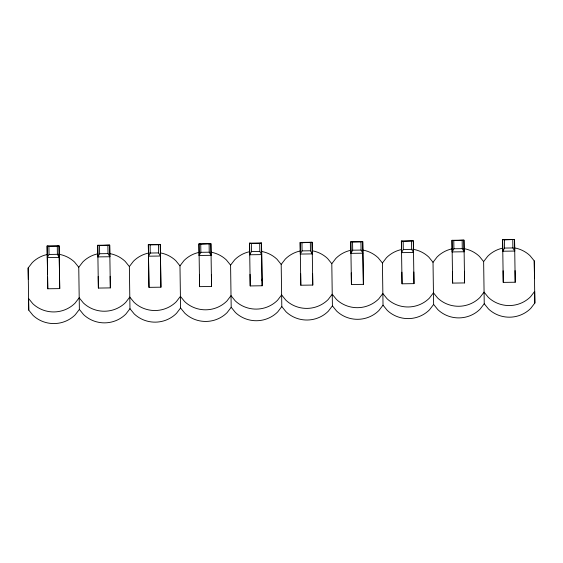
<?xml version="1.0" encoding="UTF-8"?>
<svg xmlns="http://www.w3.org/2000/svg" width="563" height="563" viewBox="0 0 563 563"><rect width="100%" height="100%" fill="white"/><g stroke="black" fill="none" stroke-linecap="round" stroke-linejoin="round"><path stroke-width="0.84" d="M47.566 274.547L47.116 245.982L48.918 246.305L49.03 254.448L47.278 257.608L47.771 288.77L59.727 288.608L59.073 245.82L47.116 245.982L47.278 257.608L59.235 257.439L59.727 288.608M97.892 256.897L99.637 253.737L99.524 245.595L97.73 245.278L97.892 256.897L109.848 256.735L109.686 245.109L97.73 245.278L98.377 288.066L110.334 287.897L110.172 276.271M148.991 287.355L148.336 244.567L150.131 244.891L150.244 253.026L148.498 256.193L148.991 287.355L160.941 287.186L160.293 244.398L148.336 244.567L148.498 256.193L160.455 256.024L160.941 287.186M199.112 255.482L200.857 252.315L200.745 244.18L198.95 243.856L199.112 255.482L211.062 255.313L210.9 243.688L198.95 243.856L199.598 286.644L211.554 286.476L211.392 274.85M249.719 254.772L251.464 251.605L251.351 243.469L249.557 243.146L249.719 254.772L261.675 254.603L262.161 285.765L250.204 285.934L249.557 243.146L261.514 242.977L262.161 285.765M300.325 254.061L302.078 250.901L301.958 242.759L300.163 242.435L300.325 254.061L312.282 253.899L312.12 242.273L300.163 242.435L300.818 285.23L312.775 285.061L312.613 273.435M350.939 253.357L352.684 250.19L352.572 242.055L350.777 241.731L350.939 253.357L362.889 253.188L363.381 284.35L351.425 284.519L350.777 241.731L362.727 241.562L363.381 284.35M401.546 252.646L403.291 249.479L403.178 241.344L401.384 241.02L401.546 252.646L413.502 252.477L413.341 240.851L401.384 241.02L402.038 283.808L413.988 283.639L413.826 272.013M452.152 251.935L453.905 248.769L453.792 240.633L451.99 240.31L452.152 251.935L464.109 251.767L463.947 240.141L451.99 240.31L452.645 283.098L464.602 282.929L464.44 271.31M502.766 251.225L504.511 248.065L504.399 239.922L502.604 239.599L502.766 251.225L514.716 251.056L514.554 239.437L502.604 239.599L503.252 282.387L515.208 282.225L515.046 270.599M97.828 253.793A29.888 29.065 -0.9 0 0 82.86 261.915L78.757 267.256L79.369 309.411L75.266 314.759A29.888 29.065 -0.9 0 1 32.999 315.35L28.755 310.122L28.15 267.967L32.246 262.625A29.888 29.065 -0.9 0 1 47.222 254.504M199.9 252.203A29.888 29.065 -0.9 0 0 184.073 260.493L179.977 265.842L180.582 307.996L176.486 313.338A29.888 29.065 -0.9 0 1 134.219 313.929L129.976 308.707L129.793 297.074L129.37 266.545L133.466 261.204A29.888 29.065 -0.9 0 1 149.294 252.914M129.976 308.707L125.88 314.048A29.888 29.065 -0.9 0 1 83.613 314.64L79.369 309.411M300.262 250.957A29.888 29.065 -0.9 0 0 285.293 259.079L281.197 264.42L281.803 306.575L277.707 311.923A29.888 29.065 -0.9 0 1 235.44 312.514L231.196 307.285L231.013 295.659L230.584 265.131L234.687 259.789A29.888 29.065 -0.9 0 1 249.655 251.668M231.196 307.285L227.1 312.627A29.888 29.065 -0.9 0 1 184.833 313.225L180.582 307.996M401.482 249.536A29.888 29.065 -0.9 0 0 386.514 257.657L382.418 263.005L383.023 305.16L378.927 310.502A29.888 29.065 -0.9 0 1 336.66 311.093L332.416 305.871L332.233 294.238L331.804 263.709L335.9 258.368A29.888 29.065 -0.9 0 1 350.876 250.246M332.416 305.871L328.313 311.212A29.888 29.065 -0.9 0 1 286.046 311.803L281.803 306.575M502.703 248.121A29.888 29.065 -0.9 0 0 487.734 256.242L483.631 261.584L484.243 303.738L480.14 309.087A29.888 29.065 -0.9 0 1 437.873 309.678L433.63 304.449L433.447 292.823L433.024 262.295L437.12 256.946A29.888 29.065 -0.9 0 1 452.096 248.825M433.63 304.449L429.534 309.791A29.888 29.065 -0.9 0 1 387.267 310.389L383.023 305.16M513.949 247.804A29.888 29.065 -0.9 0 1 530.001 255.651L534.245 260.873L534.85 303.035L530.754 308.376A29.888 29.065 -0.9 0 1 488.487 308.967L484.243 303.738M57.285 246.193L59.073 245.82L59.235 257.439L57.398 254.328L57.285 246.193L48.918 246.305M99.524 245.595L109.686 245.109L110.334 287.897M158.499 244.771L160.293 244.398L160.455 256.024L158.618 252.907L158.499 244.771L150.131 244.891M200.745 244.18L210.9 243.688L211.554 286.476M259.719 243.357L261.514 242.977L261.675 254.603L259.832 251.492L259.719 243.357L251.351 243.469M301.958 242.759L312.12 242.273L312.775 285.061M360.939 241.935L362.727 241.562L362.889 253.188L361.052 250.071L360.939 241.935L352.572 242.055M403.178 241.344L413.341 240.851L413.988 283.639M453.792 240.633L463.947 240.141L464.602 282.929M504.399 239.922L514.554 239.437L515.208 282.225M49.03 254.448L57.398 254.328M99.637 253.737L108.005 253.617L109.848 256.735M150.244 253.026L158.618 252.907M200.857 252.315L209.225 252.203L211.062 255.313M251.464 251.605L259.832 251.492M302.078 250.901L310.445 250.781L312.282 253.899M352.684 250.19L361.052 250.071M403.291 249.479L411.659 249.36L413.502 252.477M453.905 248.769L462.272 248.656L464.109 251.767M504.511 248.065L512.879 247.945L514.716 251.056M483.631 261.584L479.387 256.355A29.888 29.065 -0.9 0 0 463.342 248.508M433.024 262.295L428.781 257.066A29.888 29.065 -0.9 0 0 412.728 249.219M382.418 263.005L378.167 257.777A29.888 29.065 -0.9 0 0 362.98 250.078M331.804 263.709L327.56 258.487A29.888 29.065 -0.9 0 0 312.366 250.788M281.197 264.42L276.954 259.191A29.888 29.065 -0.9 0 0 261.76 251.492M230.584 265.131L226.34 259.902A29.888 29.065 -0.9 0 0 211.153 252.203M179.977 265.842L175.733 260.613A29.888 29.065 -0.9 0 0 160.539 252.914M129.37 266.545L125.127 261.323A29.888 29.065 -0.9 0 0 109.933 253.624M78.757 267.256L74.513 262.027A29.888 29.065 -0.9 0 0 58.468 254.187M534.245 260.873L534.512 278.72M534.85 303.035L534.667 291.402L530.571 296.75A29.888 29.065 -0.9 0 1 488.304 297.341L484.06 292.113L479.957 297.454A29.888 29.065 -0.9 0 1 437.69 298.052L433.447 292.823L429.351 298.165A29.888 29.065 -0.9 0 1 387.084 298.756L382.84 293.534L378.744 298.876A29.888 29.065 -0.9 0 1 336.477 299.467L332.233 294.238L328.13 299.586A29.888 29.065 -0.9 0 1 285.863 300.178L281.62 294.949L277.524 300.29A29.888 29.065 -0.9 0 1 235.257 300.888L231.013 295.659L226.917 301.001A29.888 29.065 -0.9 0 1 184.65 301.592L180.399 296.37L176.303 301.712A29.888 29.065 -0.9 0 1 134.036 302.303L129.793 297.074L125.697 302.422A29.888 29.065 -0.9 0 1 83.43 303.014L79.186 297.785L75.083 303.126A29.888 29.065 -0.9 0 1 32.823 303.724L28.572 298.496L28.755 310.122M262.076 279.128L262.105 280.789M28.15 267.967L28.333 279.593M512.766 239.81L512.879 247.945M503.09 270.768L503.252 282.387M462.16 240.514L462.272 248.656M452.483 271.472L452.645 283.098M411.546 241.224L411.659 249.36M401.876 272.182L402.038 283.808M351.263 272.893L351.425 284.519M310.333 242.646L310.445 250.781M300.656 273.604L300.818 285.23M250.042 274.308L250.204 285.934M209.112 244.06L209.225 252.203M199.436 275.018L199.598 286.644M107.892 245.482L108.005 253.617M98.215 276.44L98.377 288.066M47.609 277.151L47.771 288.77"/></g></svg>
